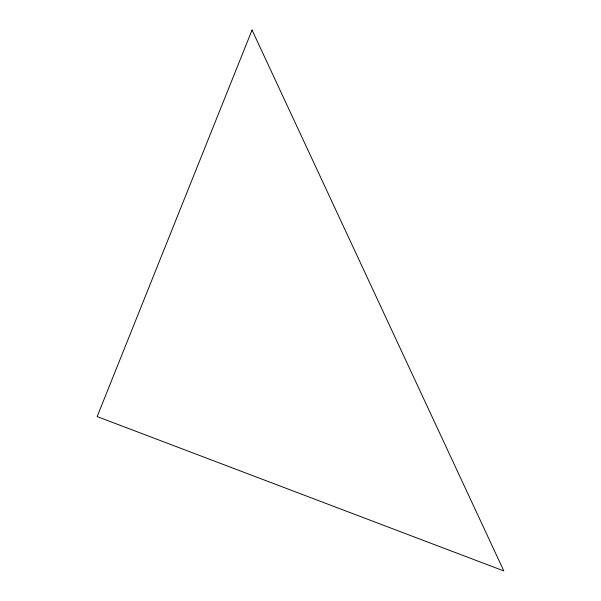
<?xml version="1.0" encoding="UTF-8"?>
<svg xmlns="http://www.w3.org/2000/svg" width="601" height="601" viewBox="0 0 601 601"><rect width="100%" height="100%" fill="white"/><g stroke="black" fill="none" stroke-linecap="round" stroke-linejoin="round"><path stroke-width="0.9" d="M252.052 30.05L97.152 416.583L503.848 570.95L252.052 30.05"/></g></svg>
